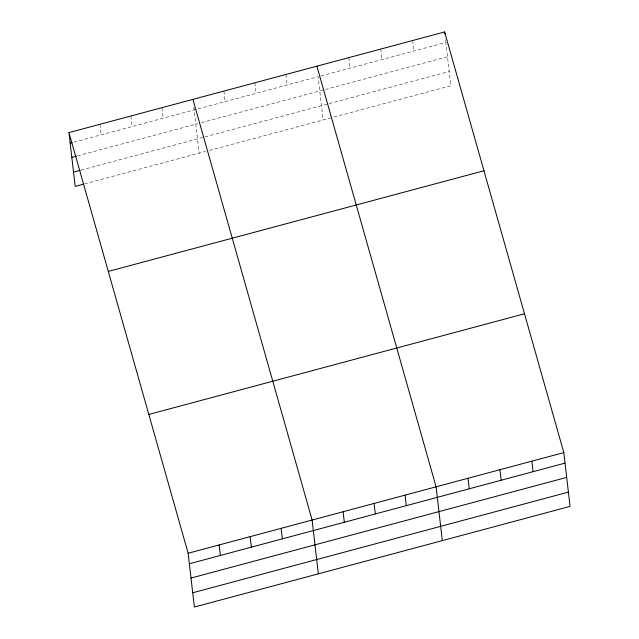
<?xml version="1.0" encoding="UTF-8"?>
<svg xmlns="http://www.w3.org/2000/svg" width="639" height="639" viewBox="0 0 639 639"><rect width="100%" height="100%" fill="white"/><g stroke="black" fill="none" stroke-linecap="round" stroke-linejoin="round"><path stroke-width="0.48" stroke-dasharray="3.19 2.4" d="M73.924 142.114L318.118 76.696L323.126 119.964M320.938 75.937L445.846 42.47L450.854 85.746L332.52 117.448M77.455 155.892L197.675 123.686M201.429 122.68L324.468 89.716M325.403 89.46L447.5 56.751M81.041 170.102L204.073 137.137M205.015 136.89L449.201 71.464M84.572 183.88L205.726 151.419M209.48 150.413L331.577 117.704M445.519 39.602L445.742 41.511M412.698 40.505L413.92 51.024M380.764 49.059L381.986 59.579M348.83 57.614L350.052 68.133M285.905 74.475L287.127 84.995M254.913 82.782L256.135 93.302M223.922 91.081L225.136 101.601M193.817 107.04L199.152 153.184M161.931 107.695L163.153 118.215M130.939 115.994L132.161 126.514M99.948 124.301L101.162 134.821"/><path stroke-width="0.96" d="M68.956 132.6L444.632 31.95L563.822 452.604L570.044 506.4L194.368 607.05L188.146 553.254L68.956 132.6L75.178 186.396L83.629 184.136M70.17 143.128L72.047 142.625M71.824 157.402L76.52 156.148M73.525 172.115L80.099 170.357M108.287 271.415L483.963 170.765M148.807 414.439L524.491 313.789M188.146 553.254L563.822 452.604M189.36 563.774L565.036 463.123M191.013 578.055L566.689 477.405M192.714 592.768L568.39 492.118M316.904 66.168L436.094 486.822L442.316 540.618M192.93 99.388L312.12 520.042L318.342 573.838M531.888 461.158L533.11 471.678M499.954 469.713L501.176 480.232M444.632 31.95L444.856 33.859M468.028 478.268L469.242 488.787M405.094 495.129L406.316 505.649M374.103 503.428L375.325 513.956M343.111 511.735L344.325 522.255M281.12 528.341L282.342 538.861M250.129 536.648L251.351 547.168M219.137 544.947L220.351 555.475"/></g></svg>
